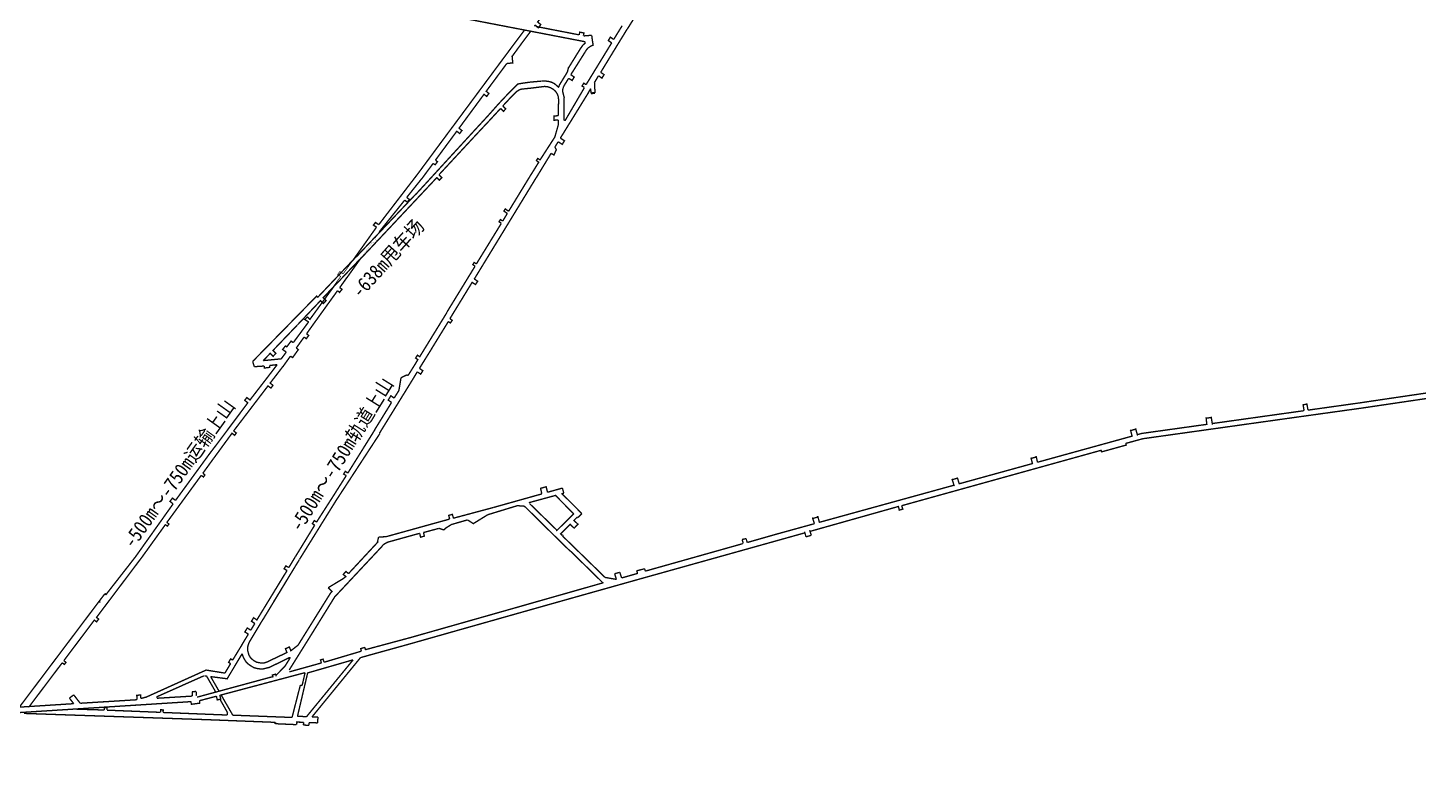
# Model space of a CAD drawing. Extents: x 39491721 to 39501025, y 3850790 to 3853755.
# Drawn here: x 39495053 to 39496080, y 3851291 to 3851830 of the extents above; entities that cross this region are included whole.
import ezdxf

# ---------------------------------------------------------------- set-up
doc = ezdxf.new("R2010")
doc.units = 0
doc.header["$MEASUREMENT"] = 0
for name, color, linetype in [('岩巷', 7, 'Continuous'), ('巷道名称', 7, 'Continuous'), ('月末色框', 7, 'Continuous'), ('煤巷', 7, 'Continuous')]:
    doc.layers.add(name, color=color, linetype=linetype)
doc.styles.add('HZ', font='', dxfattribs={"width": 0.8})
doc.styles.get('HZ').set_extended_font_data('SimSun')

msp = doc.modelspace()

# ---------------------------------------------------------------- linework, layer by layer
at = {"layer": '岩巷', "color": 23}
for points, const_width in [([(39495451.4, 3851863.8), (39495429.6, 3851834.4), (39495431.9, 3851832.5), (39495430.2, 3851830.1), (39495427.8, 3851832), (39495427.2, 3851831.3)], 1), ([(39495495.8, 3851829.1), (39495509.3, 3851850.7)], 1), ([(39495377.7, 3851836.6), (39495421.3, 3851828.2), (39495464.8, 3851819.8)], 1), ([(39495460.3, 3851824.9), (39495428.4, 3851831.1)], 1), ([(39495485.8, 3851821.5), (39495492, 3851831.6)], 1), ([(39495487.6, 3851815.9), (39495495.7, 3851829.1)], 1), ([(39495419.9, 3851828.4), (39495411.8, 3851817.6)], 1), ([(39495424.5, 3851827.6), (39495417.5, 3851818.2)], 1), ([(39495463.4, 3851824.3), (39495463.8, 3851826.3), (39495460.7, 3851826.9), (39495460.3, 3851824.9)], 1), ([(39495461.5, 3851815.1), (39495463.1, 3851817.4), (39495465.1, 3851819.2)], 1), ([(39495463.5, 3851824.1), (39495469.6, 3851824.6)], 1), ([(39495465.4, 3851788.1), (39495484.3, 3851819)], 1), ([(39495469.6, 3851824.5), (39495469.7, 3851823.1)], 1), ([(39495469.7, 3851823.1), (39495470.6, 3851817.3)], 1), ([(39495485.8, 3851821.5), (39495483.3, 3851823.2), (39495481.8, 3851820.7), (39495484.3, 3851819)], 1), ([(39495411.8, 3851817.6), (39495401.1, 3851803.2)], 1), ([(39495417.5, 3851818.2), (39495410.7, 3851808.9)], 1), ([(39495410.7, 3851809.5), (39495411.3, 3851803.6)], 1), ([(39495452.4, 3851800.5), (39495461.5, 3851815.2)], 1), ([(39495458.3, 3851810.2), (39495452.5, 3851800.9)], 0.5), ([(39495456.1, 3851798.6), (39495465.1, 3851812.9)], 1), ([(39495465.1, 3851813), (39495465.7, 3851813.9), (39495466.8, 3851815.2), (39495468.8, 3851816.5), (39495471, 3851817.5)], 1), ([(39495476.2, 3851797.2), (39495487.6, 3851815.9)], 1), ([(39495401.1, 3851803.2), (39495366.4, 3851756.4)], 1), ([(39495406.8, 3851803.7), (39495391.6, 3851783.2), (39495393.6, 3851781.6), (39495392, 3851779.4), (39495390, 3851781), (39495371.3, 3851755.6)], 1), ([(39495406.8, 3851803.7), (39495411.4, 3851804.2)], 1), ([(39495452.5, 3851800.9), (39495452.4, 3851800.7), (39495451.6, 3851797.5)], 1), ([(39495456.1, 3851798.6), (39495454.1, 3851795.5)], 1), ([(39495461.8, 3851808), (39495456.1, 3851798.6)], 0.5), ([(39495432.2, 3851790.7), (39495424.4, 3851790), (39495418.6, 3851789.2), (39495415, 3851788.6), (39495407.9, 3851781.5), (39495401.2, 3851774.4), (39495393.2, 3851765.4)], 1), ([(39495445.4, 3851785.9), (39495442.1, 3851788.8), (39495439.6, 3851790), (39495437.1, 3851790.6), (39495434.8, 3851790.8), (39495432.4, 3851790.7)], 1), ([(39495451.6, 3851797.5), (39495445.3, 3851787.2)], 1), ([(39495452.5, 3851792.8), (39495448.8, 3851786.8)], 1), ([(39495454.1, 3851795.5), (39495456.6, 3851793.7), (39495455.1, 3851791.2), (39495452.5, 3851792.8)], 1), ([(39495464.1, 3851786), (39495462.4, 3851787.1), (39495463.7, 3851789.2), (39495465.4, 3851788.1)], 1), ([(39495471.6, 3851789.7), (39495474.6, 3851794.7)], 1), ([(39495471.6, 3851789.7), (39495472, 3851782)], 1), ([(39495474.6, 3851794.7), (39495477.1, 3851792.9), (39495478.7, 3851795.5), (39495476.2, 3851797.2)], 1), ([(39495433.3, 3851786.6), (39495425.4, 3851785.6), (39495421.4, 3851785.2), (39495417, 3851784.7), (39495414.1, 3851783.1), (39495410.9, 3851779.9), (39495403.9, 3851772.4)], 1), ([(39495445.1, 3851776.9), (39495444.8, 3851779.4), (39495444.2, 3851781.1), (39495442.9, 3851783.1), (39495441.1, 3851784.7), (39495439, 3851785.9), (39495436.7, 3851786.6), (39495434.6, 3851786.8), (39495433.3, 3851786.5)], 1), ([(39495445.3, 3851787.2), (39495445.3, 3851786.9), (39495445.3, 3851786.7), (39495445.3, 3851786.3)], 1), ([(39495446.4, 3851748.6), (39495467.2, 3851782.3)], 1), ([(39495448.8, 3851786.8), (39495448.1, 3851784.4), (39495448.2, 3851782.6), (39495448.7, 3851780.6), (39495449.3, 3851778.4)], 1), ([(39495449.7, 3851761.6), (39495449, 3851762.1), (39495449.2, 3851778.6)], 1), ([(39495449.8, 3851761.4), (39495464.1, 3851785.8)], 1), ([(39495467.1, 3851782.3), (39495468.8, 3851785.2)], 1), ([(39495468.8, 3851785.2), (39495469, 3851781.7)], 1), ([(39495402.2, 3851770.5), (39495395.3, 3851763)], 1), ([(39495403.9, 3851772.4), (39495406, 3851770.2), (39495404.4, 3851768.4), (39495402.2, 3851770.5)], 1), ([(39495444.8, 3851765.2), (39495445.1, 3851777.1)], 1), ([(39495393.3, 3851765.5), (39495382.5, 3851753.8), (39495339.3, 3851706.7)], 1), ([(39495395.4, 3851763.1), (39495384.6, 3851751.6), (39495356.7, 3851721.5)], 1), ([(39495444.9, 3851762.1), (39495441.8, 3851761.8), (39495441.8, 3851764.9), (39495444.8, 3851765.2)], 1), ([(39495442.3, 3851749.4), (39495444.9, 3851758.5), (39495444.9, 3851762.1)], 1), ([(39495312.2, 3851684.6), (39495341, 3851722.1), (39495366.6, 3851756.7)], 1), ([(39495354.1, 3851732.3), (39495370.1, 3851754)], 1), ([(39495371.4, 3851756), (39495373.7, 3851754.2), (39495372, 3851752), (39495369.7, 3851753.8)], 1), ([(39495425.1, 3851722.2), (39495430.4, 3851730.8), (39495428.7, 3851732), (39495429.7, 3851733.6), (39495431.4, 3851732.5), (39495442.5, 3851749.7)], 1), ([(39495446.4, 3851748.6), (39495449.4, 3851746.6), (39495447.8, 3851744), (39495444.8, 3851745.9)], 1), ([(39495428.8, 3851719.7), (39495439.6, 3851737.4)], 1), ([(39495439.6, 3851737.4), (39495441.6, 3851736.1), (39495443.4, 3851739.9), (39495442.4, 3851742.1)], 1), ([(39495442.4, 3851742.1), (39495443.6, 3851744), (39495444.8, 3851745.9)], 1), ([(39495332.9, 3851704.8), (39495344.7, 3851719.5), (39495352.4, 3851729.9)], 1), ([(39495352.4, 3851729.9), (39495353.9, 3851728.9), (39495355.6, 3851731.2), (39495354.1, 3851732.3)], 1), ([(39495355.2, 3851719.5), (39495298.1, 3851658.7)], 1), ([(39495356.7, 3851721.5), (39495358.8, 3851719.4), (39495357, 3851717.5), (39495354.9, 3851719.6)], 1), ([(39495382.7, 3851644.3), (39495428.8, 3851719.8)], 1), ([(39495408.2, 3851694.6), (39495425.1, 3851722.3)], 1), ([(39495339.5, 3851707.1), (39495295.6, 3851660.8)], 1), ([(39495312.5, 3851679.2), (39495331.4, 3851702.8)], 1), ([(39495331.4, 3851702.8), (39495333.3, 3851701.3), (39495334.9, 3851703.2), (39495332.9, 3851704.8)], 1), ([(39495407.2, 3851692.9), (39495404.7, 3851694.7), (39495405.7, 3851696.3), (39495408.2, 3851694.5)], 1), ([(39495310.7, 3851682.7), (39495308.3, 3851684.3), (39495309.8, 3851686.3), (39495312.2, 3851684.6)], 1), ([(39495384.4, 3851655.7), (39495402.7, 3851685.5)], 1), ([(39495402.8, 3851685.7), (39495401.1, 3851686.8), (39495402.1, 3851688.4), (39495403.8, 3851687.3)], 1), ([(39495403.8, 3851687.3), (39495407.2, 3851692.9)], 1), ([(39495293.2, 3851658.4), (39495310.5, 3851682.7)], 1), ([(39495299, 3851659.8), (39495307.8, 3851672.1), (39495309.2, 3851671.1), (39495310.7, 3851673.2), (39495309.4, 3851674.3), (39495312.8, 3851679.1)], 0.12), ([(39495312.8, 3851679), (39495314.8, 3851681.8)], 1), ([(39495298.1, 3851658.9), (39495271.2, 3851630.7), (39495273.3, 3851628.5), (39495271.3, 3851626.3), (39495269.2, 3851628.5), (39495252.2, 3851610.6)], 1), ([(39495295.8, 3851661.2), (39495267, 3851630.8)], 1), ([(39495283.4, 3851638.1), (39495299.3, 3851660.3)], 1), ([(39495285.9, 3851648.3), (39495293.3, 3851658.5)], 0.5), ([(39495383.4, 3851654), (39495381.7, 3851655.1), (39495382.7, 3851656.7), (39495384.4, 3851655.7)], 1), ([(39495384.4, 3851655.7), (39495384.6, 3851655.9)], 1), ([(39495276.5, 3851636), (39495284, 3851646.2)], 0.5), ([(39495284.3, 3851646.1), (39495281.9, 3851647.9), (39495283.5, 3851650), (39495285.9, 3851648.3)], 0.5), ([(39495283.4, 3851638.1), (39495288.6, 3851645.5)], 1), ([(39495362.7, 3851620.2), (39495383.4, 3851654)], 1), ([(39495364.8, 3851615.2), (39495381.2, 3851642), (39495383.7, 3851640.4), (39495385.3, 3851642.8), (39495382.8, 3851644.6)], 1), ([(39495260.5, 3851612.7), (39495257.6, 3851614.6), (39495259.5, 3851616.4), (39495261.4, 3851614.7), (39495278.8, 3851638.6)], 1), ([(39495263, 3851609.8), (39495281.8, 3851635.9)], 1), ([(39495281.8, 3851635.9), (39495283.3, 3851634.6), (39495285.1, 3851636.9), (39495283.4, 3851638.1)], 1), ([(39495267.3, 3851630.8), (39495266.4, 3851631.9), (39495219.8, 3851584.3)], 1), ([(39495346.7, 3851593.9), (39495362.8, 3851620.1)], 1), ([(39495363.5, 3851613.1), (39495365.2, 3851612), (39495366.5, 3851614), (39495364.8, 3851615.2)], 1), ([(39495252, 3851610.4), (39495234.1, 3851591.7), (39495236.2, 3851589.5), (39495234.2, 3851587.4), (39495232.1, 3851589.6), (39495226.9, 3851584.2)], 1), ([(39495249.1, 3851597.5), (39495260.4, 3851612.8)], 1), ([(39495257.1, 3851601.6), (39495258.7, 3851600.4), (39495260.5, 3851602.8), (39495258.9, 3851604)], 1), ([(39495258.9, 3851604), (39495263, 3851609.8)], 1), ([(39495351.1, 3851592.7), (39495363.6, 3851613)], 1), ([(39495243.9, 3851590.5), (39495241.2, 3851592.4), (39495243.3, 3851595), (39495244.3, 3851594.4), (39495247.5, 3851598.6), (39495249.1, 3851597.5)], 1), ([(39495247, 3851587.5), (39495248.6, 3851586.4), (39495252.8, 3851592.3), (39495251.3, 3851593.5)], 1), ([(39495251.3, 3851593.5), (39495257.1, 3851601.6)], 1), ([(39495338.7, 3851580.9), (39495341.1, 3851584.9), (39495339.5, 3851586.1), (39495340.8, 3851588.2), (39495342.5, 3851587.1), (39495346.7, 3851593.9)], 1), ([(39495342.3, 3851578.5), (39495351.4, 3851593.1)], 1), ([(39495226.9, 3851584.2), (39495240.2, 3851585.5)], 1), ([(39495240.2, 3851585.5), (39495243.9, 3851590.5)], 1), ([(39495241.4, 3851579.7), (39495247, 3851587.5)], 1), ([(39495220.3, 3851579.7), (39495227.6, 3851580.2)], 1), ([(39495227.6, 3851580.2), (39495227.7, 3851578.7), (39495231.7, 3851579.2), (39495231.6, 3851580.6)], 1), ([(39495231.6, 3851580.6), (39495237.2, 3851581.2)], 1), ([(39495333.2, 3851573.7), (39495328.7, 3851571.6)], 1), ([(39495334, 3851573.2), (39495333.2, 3851573.7)], 1), ([(39495333.9, 3851573.2), (39495338.7, 3851580.9)], 1), ([(39495335.9, 3851568), (39495340.7, 3851575.9)], 1), ([(39495340.7, 3851575.9), (39495343.2, 3851574.2), (39495344.8, 3851576.7), (39495342.3, 3851578.5)], 1), ([(39495312.8, 3851530.6), (39495335.9, 3851568)], 1), ([(39495323.6, 3851556.5), (39495327.1, 3851562.1)], 1), ([(39495327.1, 3851562.1), (39495328.7, 3851571.6)], 1), ([(39495989.5, 3851542.3), (39496037.7, 3851549), (39496191.1, 3851571.7)], 1), ([(39496053.3, 3851555.4), (39496119.8, 3851565.2)], 1), ([(39495309.1, 3851532.9), (39495321.7, 3851553.3)], 1), ([(39495321.7, 3851553.3), (39495319.2, 3851555), (39495321.2, 3851558.2), (39495323.6, 3851556.5)], 1), ([(39495995, 3851552), (39495995.8, 3851547.2)], 1), ([(39495997.9, 3851552), (39495995.1, 3851551.6)], 1), ([(39495998.7, 3851547.6), (39495997.8, 3851552.6)], 1), ([(39495998.7, 3851547.6), (39496037.2, 3851553), (39496053.3, 3851555.4)], 1), ([(39495864, 3851523), (39495876.8, 3851526.5), (39495989.5, 3851542.3)], 1), ([(39495927.8, 3851542.3), (39495923, 3851541.5)], 1), ([(39495923.4, 3851542.3), (39495924, 3851536.6)], 1), ([(39495928.1, 3851536.9), (39495927.2, 3851542.5)], 1), ([(39495928, 3851537.7), (39495993, 3851546.8)], 1), ([(39495993, 3851546.8), (39495995.8, 3851547.2)], 1), ([(39495289.4, 3851501.1), (39495309.3, 3851533)], 1), ([(39495871.5, 3851533.6), (39495867.4, 3851532.4)], 1), ([(39495867.5, 3851533.1), (39495868.9, 3851527.9)], 1), ([(39495872.8, 3851528.8), (39495871.3, 3851534.2)], 1), ([(39495872.7, 3851529.5), (39495876, 3851530.4), (39495924, 3851537.1)], 1), ([(39495260, 3851447.5), (39495280.5, 3851480.5), (39495313.1, 3851530.4)], 1), ([(39495798.9, 3851509.1), (39495868.8, 3851528.4)], 1), ([(39495846, 3851516.7), (39495864.8, 3851521.9)], 1), ([(39495864, 3851523), (39495864.5, 3851521.5)], 1), ([(39495698.6, 3851477), (39495845.8, 3851517.9)], 1), ([(39495797.9, 3851513), (39495793.9, 3851511.8)], 1), ([(39495794, 3851512.6), (39495795.2, 3851507.8)], 1), ([(39495798.9, 3851509), (39495797.8, 3851513.7)], 1), ([(39495845.7, 3851518.3), (39495846.2, 3851516.8)], 1), ([(39495288.2, 3851499.2), (39495286.3, 3851500.4), (39495287.5, 3851502.4), (39495289.4, 3851501.1)], 1), ([(39495741.1, 3851493.2), (39495795.1, 3851508.1)], 1), ([(39495266.3, 3851464.9), (39495277.6, 3851482.5), (39495288.2, 3851499.2)], 1), ([(39495436.9, 3851486.9), (39495435.9, 3851491), (39495431.8, 3851489.8), (39495432.7, 3851485.7)], 1), ([(39495436.9, 3851486.9), (39495447.9, 3851490)], 1), ([(39495448.9, 3851486.2), (39495447.9, 3851490.1)], 1), ([(39495637.7, 3851464.7), (39495737.1, 3851492.1)], 1), ([(39495739.9, 3851497.4), (39495735.5, 3851496.1)], 1), ([(39495735.7, 3851496.8), (39495737.4, 3851491.4)], 1), ([(39495741.2, 3851492.8), (39495739.6, 3851497.8)], 1), ([(39495396.7, 3851475.6), (39495432.7, 3851485.7)], 1), ([(39495423.1, 3851479.2), (39495442.9, 3851484.6)], 1), ([(39495456.4, 3851470.8), (39495442.5, 3851484.9)], 1), ([(39495456.1, 3851477.4), (39495447.2, 3851486.2)], 1), ([(39495447.5, 3851485.8), (39495448.9, 3851486.2)], 1), ([(39495367.4, 3851467.9), (39495366.6, 3851470.6), (39495363.9, 3851469.8), (39495364.6, 3851467.1)], 1), ([(39495367.2, 3851467.7), (39495396.7, 3851475.6)], 1), ([(39495392.7, 3851470.3), (39495381.7, 3851463.5)], 1), ([(39495448.7, 3851448.2), (39495419.9, 3851476.6), (39495414.6, 3851477), (39495392.7, 3851470.3)], 1), ([(39495443.9, 3851458.8), (39495423.7, 3851478.5)], 1), ([(39495456.4, 3851471.1), (39495443.4, 3851458.3)], 1), ([(39495462.3, 3851471.1), (39495455.8, 3851477.7)], 1), ([(39495462.3, 3851471.1), (39495459.4, 3851468.2)], 1), ([(39495698.5, 3851477.1), (39495699.4, 3851474.5), (39495696.8, 3851473.7), (39495696.1, 3851476.4), (39495630.8, 3851458)], 1), ([(39495637.8, 3851464.5), (39495636.5, 3851469.4)], 1), ([(39495255.5, 3851447.2), (39495264.9, 3851462.6)], 1), ([(39495264.9, 3851462.6), (39495263.2, 3851463.7), (39495264.6, 3851466), (39495266.3, 3851464.9)], 1), ([(39495364.6, 3851467.1), (39495318.8, 3851454.4)], 1), ([(39495356.6, 3851460.2), (39495345.4, 3851457.2)], 1), ([(39495360.4, 3851459), (39495356.7, 3851460.3)], 1), ([(39495360.4, 3851459), (39495361.5, 3851460.3), (39495366.1, 3851463.2)], 1), ([(39495377.8, 3851466.5), (39495366, 3851463.1)], 1), ([(39495377.8, 3851466.5), (39495382, 3851463.8)], 1), ([(39495458.9, 3851468.6), (39495456.4, 3851466.1), (39495459.4, 3851463.3), (39495456.6, 3851460.4), (39495453.6, 3851463.2), (39495446.2, 3851455.8)], 1), ([(39495459.4, 3851468.2), (39495458.9, 3851468.6)], 1.5), ([(39495584.5, 3851449.8), (39495606.9, 3851456.2), (39495634.1, 3851463.7)], 1), ([(39495636.5, 3851468.6), (39495632.4, 3851467.4)], 1), ([(39495632.6, 3851468.3), (39495634.1, 3851463.6)], 1), ([(39495311.9, 3851450.5), (39495289.9, 3851426.8)], 1), ([(39495311.2, 3851449.9), (39495311.2, 3851449.9), (39495312.1, 3851453.8)], 1), ([(39495318, 3851454.1), (39495312.1, 3851453.8)], 1), ([(39495319.8, 3851450.2), (39495318.7, 3851450), (39495317.4, 3851449.3), (39495316.4, 3851448.7), (39495315.3, 3851447.9), (39495314.6, 3851447.2)], 1), ([(39495317.5, 3851454.1), (39495318, 3851454.2), (39495319, 3851454.5)], 1), ([(39495342.5, 3851456.6), (39495319.8, 3851450.3)], 1), ([(39495345.3, 3851457.3), (39495345.9, 3851454.5), (39495343.1, 3851453.7), (39495342.5, 3851456.6)], 1), ([(39495626.9, 3851456.9), (39495584.4, 3851445), (39495504.6, 3851422.7), (39495441, 3851404.8), (39495409.5, 3851395.9)], 1), ([(39495447.9, 3851454.9), (39495446.6, 3851456.2)], 1), ([(39495448.6, 3851455.4), (39495448, 3851454.8)], 1), ([(39495487.9, 3851422.5), (39495479.4, 3851424), (39495448, 3851454.6)], 1), ([(39495509, 3851428.6), (39495581, 3851448.9)], 1), ([(39495583.6, 3851452.7), (39495580.7, 3851452)], 1), ([(39495580.7, 3851452), (39495581.5, 3851449.1)], 1), ([(39495584.4, 3851449.8), (39495583.6, 3851452.7)], 1), ([(39495626.7, 3851457.8), (39495627.9, 3851454)], 1), ([(39495627.9, 3851454), (39495631.8, 3851455.1)], 1), ([(39495631.8, 3851455.1), (39495630.5, 3851458.9)], 1), ([(39495245.8, 3851431.3), (39495250.5, 3851439.1)], 1), ([(39495250.6, 3851439.2), (39495255.5, 3851447.2)], 1), ([(39495253.6, 3851437.2), (39495260, 3851447.5)], 1), ([(39495314.8, 3851447.1), (39495279.8, 3851409.7)], 1), ([(39495453.9, 3851443.2), (39495448.7, 3851448.2)], 1), ([(39495478, 3851419.8), (39495454, 3851443.3)], 1), ([(39495230.8, 3851406.7), (39495244.5, 3851429.1)], 1), ([(39495234.4, 3851405.7), (39495253.5, 3851437)], 1), ([(39495244.5, 3851429.1), (39495242.3, 3851430.4), (39495243.6, 3851432.5), (39495245.8, 3851431.3)], 1), ([(39495289.9, 3851426.8), (39495288, 3851428.4), (39495286, 3851426.2), (39495287.9, 3851424.6), (39495285.8, 3851423)], 1), ([(39495502.8, 3851429), (39495503.4, 3851426.9)], 1), ([(39495508.6, 3851430.4), (39495502.9, 3851428.9)], 1), ([(39495509.2, 3851428.5), (39495508.6, 3851430.4)], 1), ([(39495221.9, 3851392.1), (39495242.8, 3851426.4)], 1), ([(39495226.9, 3851393.2), (39495245.9, 3851424.5)], 1), ([(39495285.8, 3851423), (39495274.9, 3851416.4)], 1), ([(39495287.9, 3851424.6), (39495287.9, 3851424.6)], 1), ([(39495407, 3851399.8), (39495478.3, 3851420.1)], 1), ([(39495490.3, 3851427.8), (39495486.5, 3851426.7)], 1), ([(39495490.3, 3851427.8), (39495486.5, 3851426.7)], 1), ([(39495486.5, 3851426.7), (39495487.8, 3851422.5)], 1), ([(39495486.5, 3851426.7), (39495487.8, 3851422.5)], 1), ([(39495491.7, 3851423.6), (39495490.3, 3851427.8)], 1), ([(39495491.7, 3851423.6), (39495490.3, 3851427.8)], 1), ([(39495491.7, 3851423.6), (39495503.6, 3851427)], 1), ([(39495276.6, 3851412.4), (39495256.7, 3851380.5)], 1), ([(39495280, 3851410.1), (39495260.6, 3851378.8)], 1), ([(39495274.9, 3851416.4), (39495278, 3851413.2)], 1), ([(39495277.6, 3851413.5), (39495276.6, 3851412.4)], 1), ([(39495335.5, 3851379.5), (39495407, 3851399.8)], 1), ([(39495216.6, 3851376.2), (39495225.3, 3851390.7)], 1), ([(39495217.7, 3851385), (39495220.7, 3851390)], 1), ([(39495222.3, 3851392.5), (39495219.8, 3851394.2), (39495218.2, 3851391.6), (39495220.7, 3851389.9)], 1), ([(39495225.2, 3851390.6), (39495226.9, 3851393.2)], 1), ([(39495409.5, 3851395.9), (39495408.1, 3851395.5), (39495373.8, 3851385.8), (39495334.3, 3851374.6)], 1), ([(39495211.3, 3851374.5), (39495215.9, 3851382.1)], 1), ([(39495215.9, 3851382.1), (39495213.3, 3851383.7), (39495215.1, 3851386.6), (39495217.7, 3851385)], 1), ([(39495260.6, 3851378.8), (39495246.1, 3851355.6)], 1), ([(39495256.7, 3851380.5), (39495252.6, 3851373.9)], 1), ([(39495302.4, 3851370.6), (39495335.5, 3851379.5)], 1), ([(39495211.3, 3851367.6), (39495200, 3851348.7)], 1), ([(39495211.6, 3851374.9), (39495204.3, 3851362.9)], 1), ([(39495211.2, 3851374.3), (39495211.3, 3851374.5)], 1), ([(39495231.2, 3851357.5), (39495229.8, 3851357.1), (39495227, 3851356.4), (39495224.5, 3851356.4), (39495222.4, 3851356.7), (39495220, 3851357.3), (39495217.5, 3851358.8), (39495215.5, 3851360.2), (39495214.1, 3851361.7), (39495212.7, 3851364), (39495211.8, 3851366), (39495211.3, 3851367.6)], 1), ([(39495230.2, 3851361.7), (39495227.5, 3851360.8), (39495225.5, 3851360.7), (39495222.1, 3851361.3), (39495219.5, 3851362.8), (39495217.5, 3851364.7), (39495216.3, 3851366.7), (39495215.5, 3851369.6), (39495215.4, 3851372.5), (39495216.1, 3851375.1), (39495216.8, 3851376.4)], 1), ([(39495252.7, 3851374), (39495247.3, 3851369.8), (39495246.2, 3851372.6), (39495243.3, 3851371.3), (39495244.4, 3851368.5), (39495230.1, 3851361.7)], 1), ([(39495271.8, 3851361.3), (39495299.4, 3851369.5)], 1), ([(39495306.5, 3851366.9), (39495298.7, 3851364.7)], 1), ([(39495299.4, 3851369.5), (39495298.9, 3851371.4), (39495302, 3851372.3)], 1), ([(39495302, 3851372.3), (39495302.5, 3851370.3)], 1), ([(39495334.3, 3851374.6), (39495327.1, 3851372.6), (39495306.5, 3851366.9)], 1), ([(39495202.8, 3851360.3), (39495198.6, 3851353.3)], 1), ([(39495204.3, 3851362.9), (39495202.8, 3851363.8), (39495201.3, 3851361.2), (39495202.8, 3851360.3)], 1), ([(39495246.8, 3851364.1), (39495246.2, 3851364.7), (39495231, 3851357.3)], 1), ([(39495246.7, 3851364.4), (39495242.9, 3851358.3), (39495236.2, 3851351.5)], 1), ([(39495246.8, 3851364.4), (39495246.3, 3851364.7)], 1.5), ([(39495246.2, 3851354.2), (39495269.9, 3851360.8)], 1), ([(39495293.3, 3851363.1), (39495259.7, 3851353.4), (39495252.2, 3851321.4)], 1), ([(39495258.9, 3851321.1), (39495293.3, 3851363.1)], 1), ([(39495298.7, 3851364.7), (39495262.9, 3851320.9)], 1), ([(39495269.9, 3851360.8), (39495269.2, 3851363), (39495271.1, 3851363.6), (39495271.8, 3851361.3)], 1), ([(39495139.9, 3851335.3), (39495184.4, 3851355.4)], 1), ([(39495148.1, 3851335.7), (39495183.1, 3851351.3)], 1), ([(39495178, 3851335.5), (39495234, 3851350.7)], 1), ([(39495185, 3851351.1), (39495183.5, 3851351.3)], 1), ([(39495198.6, 3851353.3), (39495184.2, 3851355.6)], 1), ([(39495191.8, 3851339.3), (39495185, 3851351.2)], 1), ([(39495194.2, 3851340), (39495188, 3851350.8)], 1), ([(39495200.3, 3851349.1), (39495188, 3851350.7)], 1), ([(39495194.9, 3851336.9), (39495257.7, 3851353.6)], 1), ([(39495234.2, 3851350.1), (39495233.6, 3851351.8), (39495236, 3851352.5), (39495236.3, 3851351.6), (39495236.5, 3851350.9)], 1), ([(39495257.8, 3851353.6), (39495255.6, 3851344)], 1), ([(39495086.9, 3851337.2), (39495083.7, 3851334.8)], 1), ([(39495091.7, 3851331), (39495086.9, 3851337.2)], 1), ([(39495133.6, 3851333.6), (39495133.5, 3851336.9), (39495136.4, 3851337.1), (39495136.5, 3851334.5)], 1), ([(39495148.6, 3851334.6), (39495148.3, 3851336)], 1), ([(39495148.5, 3851334.7), (39495174.6, 3851336.3)], 1), ([(39495177.3, 3851339.8), (39495174.4, 3851339.5)], 1), ([(39495174.4, 3851339.5), (39495174.6, 3851336.3)], 1), ([(39495177.6, 3851336.5), (39495177.3, 3851339.8)], 1), ([(39495179.8, 3851332.9), (39495192.3, 3851336.2)], 1), ([(39495194.8, 3851337.2), (39495195.5, 3851334.1), (39495192.9, 3851333.5), (39495192.3, 3851336.4)], 1), ([(39495204.4, 3851322.2), (39495195.8, 3851337.1)], 1), ([(39495254.3, 3851344.4), (39495248.2, 3851320.6)], 1), ([(39495255.5, 3851344), (39495254.3, 3851344.4)], 1), ([(39494535.5, 3851291.6), (39494616.5, 3851297.1), (39494723.7, 3851303.8), (39494855.2, 3851312), (39494996.3, 3851320.9), (39495173.5, 3851332.2)], 1), ([(39494985.7, 3851324.2), (39494996, 3851324.9), (39495086.9, 3851330.7)], 1), ([(39495053.5, 3851327.9), (39495054.2, 3851328.8)], 0.5), ([(39495083.7, 3851334.8), (39495086.9, 3851330.7)], 1), ([(39495091.7, 3851331), (39495133.6, 3851333.6)], 1), ([(39495136.5, 3851334.5), (39495140.5, 3851335.6)], 1), ([(39495173.5, 3851332.4), (39495173.8, 3851330.1)], 1), ([(39495173.5, 3851330.2), (39495180.2, 3851331.1)], 1), ([(39495180.1, 3851330.9), (39495179.8, 3851333)], 1), ([(39495200.5, 3851324.1), (39495194.9, 3851334)], 1), ([(39495187.3, 3851318.8), (39495235.9, 3851316.9)], 1), ([(39495187.5, 3851322.8), (39495200.4, 3851322.3)], 1), ([(39495200.4, 3851322.3), (39495200.5, 3851324.1)], 1), ([(39495204.4, 3851322.2), (39495248.5, 3851320.5)], 1), ([(39495235.8, 3851316.9), (39495235.8, 3851315.8)], 1.5), ([(39495235.8, 3851315.9), (39495251.4, 3851315.2)], 1), ([(39495251.2, 3851317.2), (39495256.7, 3851316.9)], 1), ([(39495251.9, 3851317.1), (39495251.6, 3851315.8), (39495251.4, 3851315.2)], 1), ([(39495251.8, 3851317.1), (39495256.7, 3851316.9)], 1), ([(39495252.2, 3851321.4), (39495258.9, 3851321.1)], 1), ([(39495256.7, 3851316.9), (39495256.6, 3851314.9)], 1), ([(39495260.7, 3851316.7), (39495260.6, 3851314.7)], 1), ([(39495260.7, 3851316.7), (39495267.1, 3851316.5)], 1), ([(39495262.9, 3851320.9), (39495267.3, 3851320.8)], 1), ([(39495267.3, 3851320.8), (39495267.1, 3851316.5)], 1), ([(39495256.6, 3851314.9), (39495260.6, 3851314.7)], 1)]:
    msp.add_lwpolyline(points, dxfattribs=dict(at, const_width=const_width))
at = {"layer": '月末色框', "const_width": 1.5}
msp.add_lwpolyline([(39495469, 3851781.7), (39495472, 3851782)], dxfattribs=at)
at = {"layer": '煤巷', "color": 23, "const_width": 1}
for points in [[(39495219.8, 3851584.3), (39495219.1, 3851583.5)], [(39495220.3, 3851579.7), (39495219.1, 3851583.5)]]:
    msp.add_lwpolyline(points, dxfattribs=at)
at = {"layer": '煤巷', "color": 7}
for points, const_width in [([(39495205, 3851532.2), (39495230.4, 3851565.5), (39495232.6, 3851563.9), (39495234.1, 3851565.9), (39495232, 3851567.6), (39495241.4, 3851579.8)], 1), ([(39495229, 3851570.5), (39495237.2, 3851581.2)], 1), ([(39495192.9, 3851522.8), (39495215.5, 3851553), (39495213.2, 3851554.9), (39495214.8, 3851556.9), (39495217.1, 3851555.1), (39495229, 3851570.5)], 1), ([(39495190.3, 3851512), (39495203.8, 3851530.5), (39495205.8, 3851529), (39495207, 3851530.7), (39495205, 3851532.2)], 1), ([(39495186.5, 3851514.4), (39495192.9, 3851522.8)], 1), ([(39495162.1, 3851480.9), (39495186.6, 3851514.5)], 1), ([(39495182.3, 3851501), (39495190.2, 3851511.9)], 1), ([(39495181.1, 3851499.4), (39495182.7, 3851498.2), (39495183.8, 3851499.7), (39495182.3, 3851501)], 1), ([(39495155.7, 3851464.6), (39495181.1, 3851499.4)], 1), ([(39495160.3, 3851478.3), (39495158, 3851480.2), (39495159.8, 3851482.6), (39495162.1, 3851480.9)], 1), ([(39495132.5, 3851439.2), (39495160.3, 3851478.3)], 1), ([(39495137.7, 3851439.5), (39495154.6, 3851463)], 1), ([(39495154.5, 3851463.1), (39495156.1, 3851461.9), (39495157.2, 3851463.4), (39495155.7, 3851464.7)], 1), ([(39495079.6, 3851362.5), (39495102.1, 3851392.4), (39495103.8, 3851391.2), (39495105.3, 3851393.2), (39495103.7, 3851394.4), (39495137.7, 3851439.5)], 1), ([(39495110.5, 3851411), (39495132.5, 3851439.2)], 1), ([(39495106.6, 3851405.5), (39495105.7, 3851406.4), (39495110, 3851412)], 1), ([(39495110, 3851412), (39495110.9, 3851411.2)], 1.5), ([(39495046.7, 3851328.1), (39495105.7, 3851406.4)], 1), ([(39495054.2, 3851328.8), (39495078.4, 3851360.9)], 1), ([(39495078.4, 3851360.9), (39495080, 3851359.7), (39495081.2, 3851361.2), (39495079.6, 3851362.5)], 1), ([(39495109.5, 3851326), (39495087.3, 3851326.7)], 1), ([(39495111.4, 3851325.9), (39495111.5, 3851327.8), (39495109.6, 3851327.9), (39495109.5, 3851326)], 1), ([(39495151, 3851324.3), (39495111.4, 3851325.9)], 1), ([(39495152.9, 3851324.2), (39495153, 3851326.1), (39495151.1, 3851326.2), (39495151, 3851324.3)], 1), ([(39495187.3, 3851318.8), (39495050.2, 3851323.5)], 1), ([(39495187.6, 3851322.8), (39495152.9, 3851324.2)], 1)]:
    msp.add_lwpolyline(points, dxfattribs=dict(at, const_width=const_width))

# ---------------------------------------------------------------- texts
at = {"layer": '巷道名称', "color": 7, "style": 'HZ', "width": 0.9}
for s, height, rotation, p in [('-638m甩车场', 10.62, 48.1354, (39495298.9, 3851629.6)), ('-500m～-750m轨道上山', 10.625, 57.9864, (39495254.6, 3851456.9)), ('-500m～-750m运输上山', 10.625, 54.431, (39495131, 3851444.7))]:
    msp.add_text(s, height=height, rotation=rotation, dxfattribs=at).set_placement(p)

doc.saveas('drawing.dxf')
